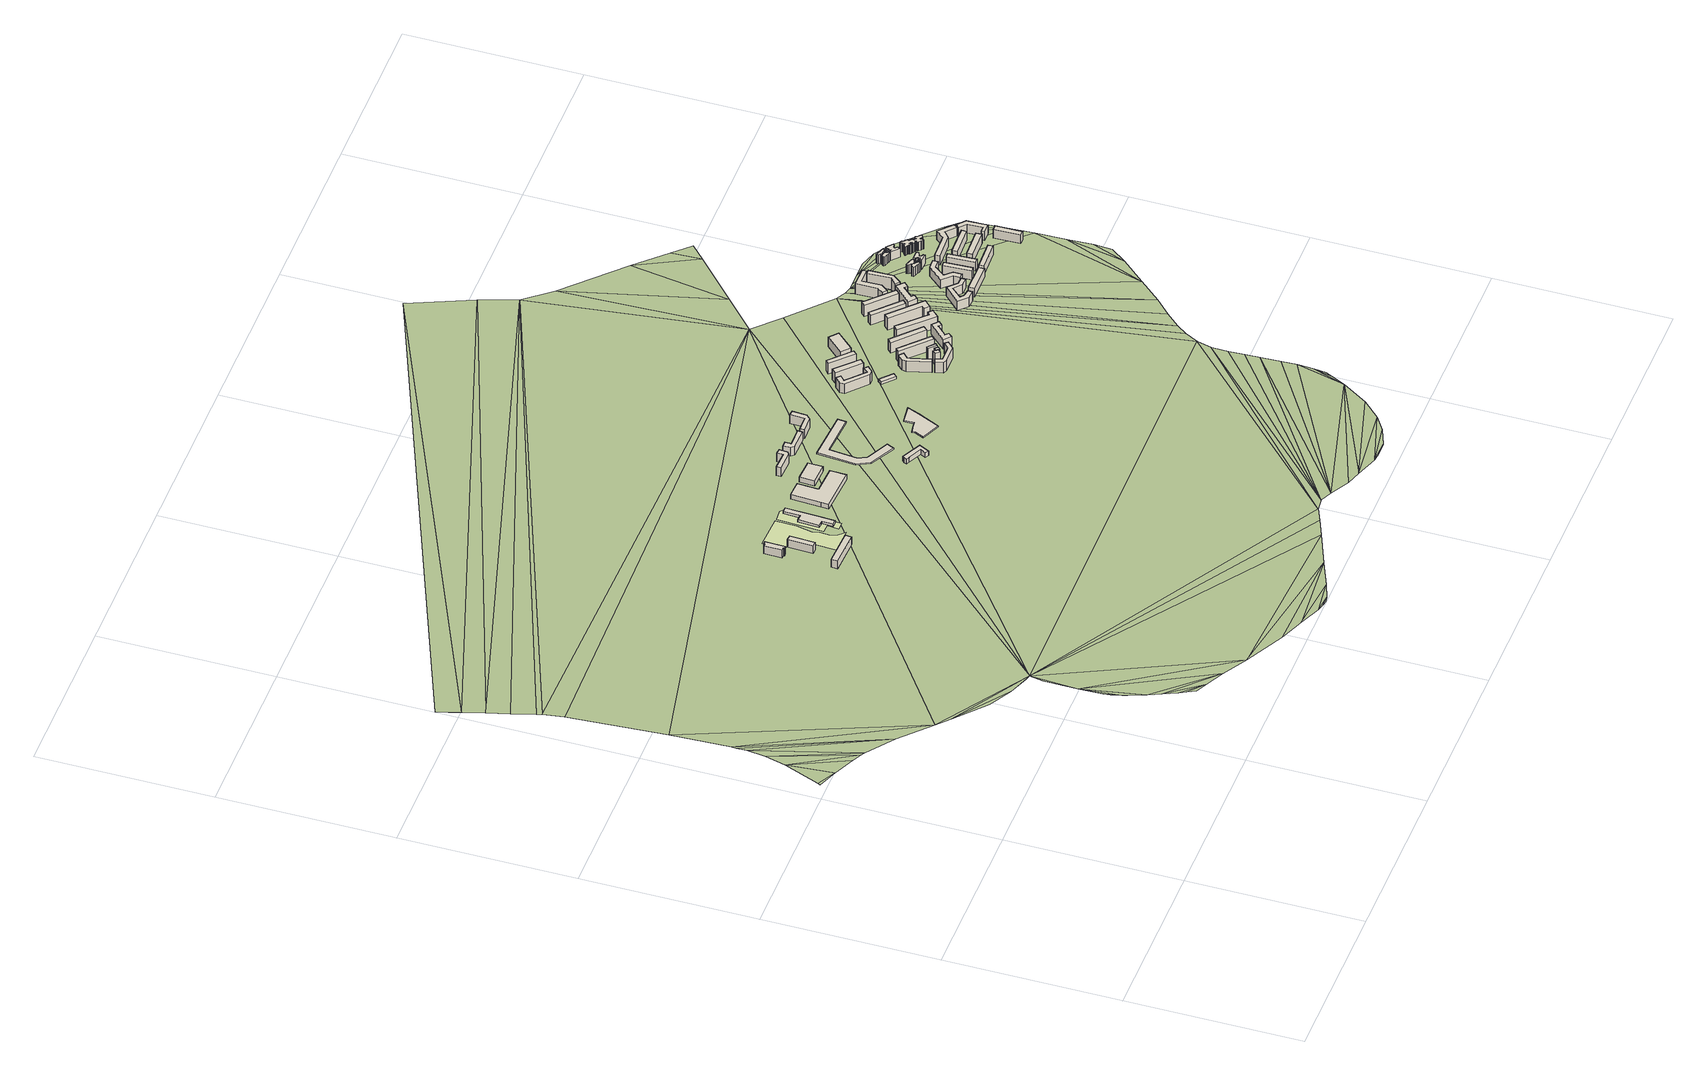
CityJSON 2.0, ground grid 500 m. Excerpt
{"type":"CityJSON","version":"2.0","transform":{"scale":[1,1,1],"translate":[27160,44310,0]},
"CityObjects":{
"building1":{"type":"Building","attributes":{"class":"1000","function":"1000","usage":"1000","roofType":"1000","measuredHeight":27,"storeysAboveGround":9,"storeysBelowGround":0,"landuse":"residential"},"geometry":[{"type":"Solid","lod":"1","boundaries":[[[[0,1,2,3]],[[3,2,4,5]],[[5,4,6,7]],[[7,6,1,0]],[[3,5,7,0]],[[1,6,4,2]]]]}]},
"building2":{"type":"Building","attributes":{"class":"1000","function":"1000","usage":"1000","roofType":"1000","measuredHeight":27,"storeysAboveGround":9,"storeysBelowGround":0,"landuse":"residential"},"geometry":[{"type":"Solid","lod":"1","boundaries":[[[[8,9,10,11]],[[11,10,12,13]],[[13,12,14,15]],[[15,14,16,17]],[[17,16,18,19]],[[19,18,20,21]],[[21,20,22,23]],[[23,22,9,8]],[[11,13,15,17,19,21,23,8]],[[9,22,20,18,16,14,12,10]]]]}]},
"building3":{"type":"Building","attributes":{"class":"1000","function":"1000","usage":"1000","roofType":"1000","measuredHeight":27,"storeysAboveGround":9,"storeysBelowGround":0,"landuse":"residential"},"geometry":[{"type":"Solid","lod":"1","boundaries":[[[[24,25,26,27]],[[27,26,28,29]],[[29,28,30,31]],[[31,30,25,24]],[[27,29,31,24]],[[25,30,28,26]]]]}]},
"building4":{"type":"Building","attributes":{"class":"1170","function":"2700","usage":"2700","roofType":"1000","measuredHeight":8,"storeysAboveGround":2,"storeysBelowGround":0,"landuse":"transport"},"geometry":[{"type":"Solid","lod":"1","boundaries":[[[[32,33,34,35]],[[35,34,36,37]],[[37,36,38,39]],[[39,38,40,41]],[[41,40,42,43]],[[43,42,44,45]],[[45,44,46,47]],[[47,46,48,49]],[[49,48,50,51]],[[51,50,52,53]],[[53,52,33,32]],[[35,37,39,41,43,45,47,49,51,53,32]],[[33,52,50,48,46,44,42,40,38,36,34]]]]}]},
"building5":{"type":"Building","attributes":{"class":"1030","function":"1150","usage":"1150","roofType":"1000","measuredHeight":16,"storeysAboveGround":4,"storeysBelowGround":0,"landuse":"commercial"},"geometry":[{"type":"Solid","lod":"1","boundaries":[[[[54,55,56,57]],[[57,56,58,59]],[[59,58,60,61]],[[61,60,62,63]],[[63,62,64,65]],[[65,64,66,67]],[[67,66,55,54]],[[57,59,61,63,65,67,54]],[[55,66,64,62,60,58,56]]]]}]},
"building6":{"type":"Building","attributes":{"class":"1030","function":"2700","usage":"2700","roofType":"1000","measuredHeight":16,"storeysAboveGround":4,"storeysBelowGround":0,"amenity":"cinema","landuse":"commercial"},"geometry":[{"type":"Solid","lod":"1","boundaries":[[[[68,69,70,71]],[[71,70,72,73]],[[73,72,74,75]],[[75,74,69,68]],[[71,73,75,68]],[[69,74,72,70]]]]}]},
"building7":{"type":"Building","attributes":{"class":"1000","function":"1000","usage":"1000","roofType":"1000","measuredHeight":30,"storeysAboveGround":10,"storeysBelowGround":0,"landuse":"residential"},"geometry":[{"type":"Solid","lod":"1","boundaries":[[[[76,77,78,79]],[[79,78,80,81]],[[81,80,82,83]],[[83,82,84,85]],[[85,84,86,87]],[[87,86,88,89]],[[89,88,77,76]],[[79,81,83,85,87,89,76]],[[77,88,86,84,82,80,78]]]]}]},
"building8":{"type":"Building","attributes":{"class":"1030","function":"1150","usage":"1150","roofType":"1000","measuredHeight":16,"storeysAboveGround":4,"storeysBelowGround":0,"landuse":"commercial"},"geometry":[{"type":"Solid","lod":"1","boundaries":[[[[90,91,92,93]],[[93,92,94,95]],[[95,94,96,97]],[[97,96,98,99]],[[99,98,100,101]],[[101,100,102,103]],[[103,102,104,105]],[[105,104,106,107]],[[107,106,91,90]],[[93,95,97,99,101,103,105,107,90]],[[91,106,104,102,100,98,96,94,92]]]]}]},
"building9":{"type":"Building","attributes":{"class":"1000","function":"1000","usage":"1000","roofType":"1000","measuredHeight":30,"storeysAboveGround":10,"storeysBelowGround":0,"landuse":"residential"},"geometry":[{"type":"Solid","lod":"1","boundaries":[[[[108,109,110,111]],[[111,110,112,113]],[[113,112,114,115]],[[115,114,116,117]],[[117,116,118,119]],[[119,118,120,121]],[[121,120,109,108]],[[111,113,115,117,119,121,108]],[[109,120,118,116,114,112,110]]]]}]},
"building10":{"type":"Building","attributes":{"class":"1180","function":"2700","usage":"2700","roofType":"1000","measuredHeight":4,"storeysAboveGround":1,"storeysBelowGround":0,"amenity":"bus_station","landuse":"reserve"},"geometry":[{"type":"Solid","lod":"1","boundaries":[[[[122,123,124,125]],[[125,124,126,127]],[[127,126,128,129]],[[129,128,130,131]],[[131,130,132,133]],[[133,132,134,135]],[[135,134,136,137]],[[137,136,138,139]],[[139,138,140,141]],[[141,140,123,122]],[[125,127,129,131,133,135,137,139,141,122]],[[123,140,138,136,134,132,130,128,126,124]]]]}]},
"building11":{"type":"Building","attributes":{"class":"1000","function":"1000","usage":"1000","roofType":"1000","measuredHeight":30,"storeysAboveGround":10,"storeysBelowGround":0,"landuse":"residential"},"geometry":[{"type":"Solid","lod":"1","boundaries":[[[[142,143,144,145]],[[145,144,146,147]],[[147,146,148,149]],[[149,148,150,151]],[[151,150,152,153]],[[153,152,154,155]],[[155,154,143,142]],[[145,147,149,151,153,155,142]],[[143,154,152,150,148,146,144]]]]}]},
"building12":{"type":"Building","attributes":{"class":"1180","function":"2700","usage":"2700","roofType":"1000","measuredHeight":4,"storeysAboveGround":1,"storeysBelowGround":0,"landuse":"reserve"},"geometry":[{"type":"Solid","lod":"1","boundaries":[[[[156,157,158,159]],[[159,158,160,161]],[[161,160,162,163]],[[163,162,164,165]],[[165,164,166,167]],[[167,166,168,169]],[[169,168,170,171]],[[171,170,172,173]],[[173,172,157,156]],[[159,161,163,165,167,169,171,173,156]],[[157,172,170,168,166,164,162,160,158]]]]}]},
"building13":{"type":"Building","attributes":{"class":"1000","function":"1000","usage":"1000","roofType":"1000","measuredHeight":33,"storeysAboveGround":11,"storeysBelowGround":0,"landuse":"residential"},"geometry":[{"type":"Solid","lod":"1","boundaries":[[[[174,175,176,177]],[[177,176,178,179]],[[179,178,180,181]],[[181,180,182,183]],[[183,182,184,185]],[[185,184,186,187]],[[187,186,188,189]],[[189,188,190,191]],[[191,190,192,193]],[[193,192,175,174]],[[177,179,181,183,185,187,189,191,193,174]],[[175,192,190,188,186,184,182,180,178,176]]]]}]},
"building14":{"type":"Building","attributes":{"class":"1020","function":"1960","usage":"1960","roofType":"1000","measuredHeight":8,"storeysAboveGround":2,"storeysBelowGround":0,"landuse":"civic"},"geometry":[{"type":"Solid","lod":"1","boundaries":[[[[194,195,196,197]],[[197,196,198,199]],[[199,198,200,201]],[[201,200,195,194]],[[197,199,201,194]],[[195,200,198,196]]]]}]},
"building15":{"type":"Building","attributes":{"class":"1000","function":"1000","usage":"1000","roofType":"1000","measuredHeight":36,"storeysAboveGround":12,"storeysBelowGround":0,"landuse":"residential"},"geometry":[{"type":"Solid","lod":"1","boundaries":[[[[202,203,204,205]],[[205,204,206,207]],[[207,206,208,209]],[[209,208,203,202]],[[205,207,209,202]],[[203,208,206,204]]]]}]},
"building16":{"type":"Building","attributes":{"class":"1000","function":"1000","usage":"1000","roofType":"1000","measuredHeight":36,"storeysAboveGround":12,"storeysBelowGround":0,"landuse":"residential"},"geometry":[{"type":"Solid","lod":"1","boundaries":[[[[210,211,212,213]],[[213,212,214,215]],[[215,214,216,217]],[[217,216,218,219]],[[219,218,220,221]],[[221,220,222,223]],[[223,222,211,210]],[[213,215,217,219,221,223,210]],[[211,222,220,218,216,214,212]]]]}]},
"building17":{"type":"Building","attributes":{"class":"1000","function":"1000","usage":"1000","roofType":"1000","measuredHeight":36,"storeysAboveGround":12,"storeysBelowGround":0,"landuse":"residential"},"geometry":[{"type":"Solid","lod":"1","boundaries":[[[[224,225,226,227]],[[227,226,228,229]],[[229,228,230,231]],[[231,230,225,224]],[[227,229,231,224]],[[225,230,228,226]]]]}]},
"building18":{"type":"Building","attributes":{"class":"1000","function":"1000","usage":"1000","roofType":"1000","measuredHeight":36,"storeysAboveGround":12,"storeysBelowGround":0,"landuse":"residential"},"geometry":[{"type":"Solid","lod":"1","boundaries":[[[[232,233,234,235]],[[235,234,236,237]],[[237,236,238,239]],[[239,238,240,241]],[[241,240,242,243]],[[243,242,244,245]],[[245,244,246,247]],[[247,246,248,249]],[[249,248,233,232]],[[235,237,239,241,243,245,247,249,232]],[[233,248,246,244,242,240,238,236,234]]]]}]},
"building19":{"type":"Building","attributes":{"class":"1000","function":"1000","usage":"1000","roofType":"1000","measuredHeight":39,"storeysAboveGround":13,"storeysBelowGround":0,"landuse":"residential"},"geometry":[{"type":"Solid","lod":"1","boundaries":[[[[250,251,252,253]],[[253,252,254,255]],[[255,254,256,257]],[[257,256,258,259]],[[259,258,260,261]],[[261,260,251,250]],[[253,255,257,259,261,250]],[[251,260,258,256,254,252]]]]}]},
"building20":{"type":"Building","attributes":{"class":"1000","function":"1000","usage":"1000","roofType":"1000","measuredHeight":39,"storeysAboveGround":13,"storeysBelowGround":0,"landuse":"residential"},"geometry":[{"type":"Solid","lod":"1","boundaries":[[[[262,263,264,265]],[[265,264,266,267]],[[267,266,268,269]],[[269,268,263,262]],[[265,267,269,262]],[[263,268,266,264]]]]}]},
"building21":{"type":"Building","attributes":{"class":"1000","function":"1000","usage":"1000","roofType":"1000","measuredHeight":39,"storeysAboveGround":13,"storeysBelowGround":0,"landuse":"residential"},"geometry":[{"type":"Solid","lod":"1","boundaries":[[[[270,271,272,273]],[[273,272,274,275]],[[275,274,276,277]],[[277,276,271,270]],[[273,275,277,270]],[[271,276,274,272]]]]}]},
"building22":{"type":"Building","attributes":{"class":"1000","function":"1000","usage":"1000","roofType":"1000","measuredHeight":36,"storeysAboveGround":12,"storeysBelowGround":0,"landuse":"residential"},"geometry":[{"type":"Solid","lod":"1","boundaries":[[[[278,279,280,281]],[[281,280,282,283]],[[283,282,284,285]],[[285,284,279,278]],[[281,283,285,278]],[[279,284,282,280]]]]}]},
"building23":{"type":"Building","attributes":{"class":"1000","function":"1000","usage":"1000","roofType":"1000","measuredHeight":33,"storeysAboveGround":11,"storeysBelowGround":0,"landuse":"residential"},"geometry":[{"type":"Solid","lod":"1","boundaries":[[[[286,287,288,289]],[[289,288,290,291]],[[291,290,292,293]],[[293,292,287,286]],[[289,291,293,286]],[[287,292,290,288]]]]}]},
"building24":{"type":"Building","attributes":{"class":"1000","function":"1000","usage":"1000","roofType":"1000","measuredHeight":36,"storeysAboveGround":12,"storeysBelowGround":0,"landuse":"residential"},"geometry":[{"type":"Solid","lod":"1","boundaries":[[[[294,295,296,297]],[[297,296,298,299]],[[299,298,300,301]],[[301,300,295,294]],[[297,299,301,294]],[[295,300,298,296]]]]}]},
"building25":{"type":"Building","attributes":{"class":"1000","function":"1000","usage":"1000","roofType":"1000","measuredHeight":33,"storeysAboveGround":11,"storeysBelowGround":0,"landuse":"residential"},"geometry":[{"type":"Solid","lod":"1","boundaries":[[[[302,303,304,305]],[[305,304,306,307]],[[307,306,308,309]],[[309,308,310,311]],[[311,310,312,313]],[[313,312,314,315]],[[315,314,316,317]],[[317,316,303,302]],[[305,307,309,311,313,315,317,302]],[[303,316,314,312,310,308,306,304]]]]}]},
"building26":{"type":"Building","attributes":{"class":"1000","function":"1000","usage":"1000","roofType":"1000","measuredHeight":39,"storeysAboveGround":13,"storeysBelowGround":0,"landuse":"residential"},"geometry":[{"type":"Solid","lod":"1","boundaries":[[[[318,319,320,321]],[[321,320,322,323]],[[323,322,324,325]],[[325,324,326,327]],[[327,326,328,329]],[[329,328,319,318]],[[321,323,325,327,329,318]],[[319,328,326,324,322,320]]]]}]},
"building27":{"type":"Building","attributes":{"class":"1000","function":"1000","usage":"1000","roofType":"1000","measuredHeight":39,"storeysAboveGround":13,"storeysBelowGround":0,"landuse":"residential"},"geometry":[{"type":"Solid","lod":"1","boundaries":[[[[330,331,332,333]],[[333,332,334,335]],[[335,334,336,337]],[[337,336,338,339]],[[339,338,340,341]],[[341,340,331,330]],[[333,335,337,339,341,330]],[[331,340,338,336,334,332]]]]}]},
"building28":{"type":"Building","attributes":{"class":"1000","function":"1000","usage":"1000","roofType":"1000","measuredHeight":33,"storeysAboveGround":11,"storeysBelowGround":0,"landuse":"residential"},"geometry":[{"type":"Solid","lod":"1","boundaries":[[[[342,343,344,345]],[[345,344,346,347]],[[347,346,348,349]],[[349,348,343,342]],[[345,347,349,342]],[[343,348,346,344]]]]}]},
"building29":{"type":"Building","attributes":{"class":"1000","function":"1000","usage":"1000","roofType":"1000","measuredHeight":39,"storeysAboveGround":13,"storeysBelowGround":0,"landuse":"residential"},"geometry":[{"type":"Solid","lod":"1","boundaries":[[[[350,351,352,353]],[[353,352,354,355]],[[355,354,356,357]],[[357,356,351,350]],[[353,355,357,350]],[[351,356,354,352]]]]}]},
"building30":{"type":"Building","attributes":{"class":"1000","function":"1000","usage":"1000","roofType":"1000","measuredHeight":39,"storeysAboveGround":13,"storeysBelowGround":0,"landuse":"residential"},"geometry":[{"type":"Solid","lod":"1","boundaries":[[[[358,359,360,361]],[[361,360,362,363]],[[363,362,364,365]],[[365,364,366,367]],[[367,366,368,369]],[[369,368,370,371]],[[371,370,372,373]],[[373,372,359,358]],[[361,363,365,367,369,371,373,358]],[[359,372,370,368,366,364,362,360]]]]}]},
"building31":{"type":"Building","attributes":{"class":"1000","function":"1000","usage":"1000","roofType":"1000","measuredHeight":30,"storeysAboveGround":10,"storeysBelowGround":0,"landuse":"residential"},"geometry":[{"type":"Solid","lod":"1","boundaries":[[[[374,375,376,377]],[[377,376,378,379]],[[379,378,380,381]],[[381,380,382,383]],[[383,382,384,385]],[[385,384,386,387]],[[387,386,388,389]],[[389,388,390,391]],[[391,390,392,393]],[[393,392,394,395]],[[395,394,396,397]],[[397,396,375,374]],[[377,379,381,383,385,387,389,391,393,395,397,374]],[[375,396,394,392,390,388,386,384,382,380,378,376]]]]}]},
"building32":{"type":"Building","attributes":{"class":"1000","function":"1000","usage":"1000","roofType":"1000","measuredHeight":36,"storeysAboveGround":12,"storeysBelowGround":0,"landuse":"residential"},"geometry":[{"type":"Solid","lod":"1","boundaries":[[[[398,399,400,401]],[[401,400,402,403]],[[403,402,404,405]],[[405,404,406,407]],[[407,406,408,409]],[[409,408,410,411]],[[411,410,412,413]],[[413,412,399,398]],[[401,403,405,407,409,411,413,398]],[[399,412,410,408,406,404,402,400]]]]}]},
"building33":{"type":"Building","attributes":{"class":"1000","function":"1000","usage":"1000","roofType":"1000","measuredHeight":39,"storeysAboveGround":13,"storeysBelowGround":0,"landuse":"residential"},"geometry":[{"type":"Solid","lod":"1","boundaries":[[[[414,415,416,417]],[[417,416,418,419]],[[419,418,420,421]],[[421,420,422,423]],[[423,422,424,425]],[[425,424,415,414]],[[417,419,421,423,425,414]],[[415,424,422,420,418,416]]]]}]},
"building34":{"type":"Building","attributes":{"class":"1000","function":"1000","usage":"1000","roofType":"1000","measuredHeight":30,"storeysAboveGround":10,"storeysBelowGround":0,"landuse":"residential"},"geometry":[{"type":"Solid","lod":"1","boundaries":[[[[426,427,428,429]],[[429,428,430,431]],[[431,430,432,433]],[[433,432,427,426]],[[429,431,433,426]],[[427,432,430,428]]]]}]},
"building35":{"type":"Building","attributes":{"class":"1000","function":"1000","usage":"1000","roofType":"1000","measuredHeight":30,"storeysAboveGround":10,"storeysBelowGround":0,"landuse":"residential"},"geometry":[{"type":"Solid","lod":"1","boundaries":[[[[434,435,436,437]],[[437,436,438,439]],[[439,438,440,441]],[[441,440,442,443]],[[443,442,444,445]],[[445,444,446,447]],[[447,446,448,449]],[[449,448,450,451]],[[451,450,452,453]],[[453,452,435,434]],[[437,439,441,443,445,447,449,451,453,434]],[[435,452,450,448,446,444,442,440,438,436]]]]}]},
"building36":{"type":"Building","attributes":{"class":"1000","function":"1000","usage":"1000","roofType":"1000","measuredHeight":30,"storeysAboveGround":10,"storeysBelowGround":0,"landuse":"residential"},"geometry":[{"type":"Solid","lod":"1","boundaries":[[[[454,455,456,457]],[[457,456,458,459]],[[459,458,460,461]],[[461,460,455,454]],[[457,459,461,454]],[[455,460,458,456]]]]}]},
"building37":{"type":"Building","attributes":{"class":"1000","function":"1000","usage":"1000","roofType":"1000","measuredHeight":30,"storeysAboveGround":10,"storeysBelowGround":0,"landuse":"residential"},"geometry":[{"type":"Solid","lod":"1","boundaries":[[[[462,463,464,465]],[[465,464,466,467]],[[467,466,468,469]],[[469,468,470,471]],[[471,470,472,473]],[[473,472,474,475]],[[475,474,476,477]],[[477,476,478,479]],[[479,478,480,481]],[[481,480,482,483]],[[483,482,484,485]],[[485,484,486,487]],[[487,486,488,489]],[[489,488,490,491]],[[491,490,492,493]],[[493,492,494,495]],[[495,494,496,497]],[[497,496,498,499]],[[499,498,500,501]],[[501,500,502,503]],[[503,502,504,505]],[[505,504,506,507]],[[507,506,508,509]],[[509,508,510,511]],[[511,510,512,513]],[[513,512,514,515]],[[515,514,516,517]],[[517,516,518,519]],[[519,518,520,521]],[[521,520,522,523]],[[523,522,524,525]],[[525,524,526,527]],[[527,526,528,529]],[[529,528,530,531]],[[531,530,532,533]],[[533,532,534,535]],[[535,534,536,537]],[[537,536,538,539]],[[539,538,540,541]],[[541,540,542,543]],[[543,542,544,545]],[[545,544,546,547]],[[547,546,548,549]],[[549,548,550,551]],[[551,550,552,553]],[[553,552,554,555]],[[555,554,556,557]],[[557,556,558,559]],[[559,558,560,561]],[[561,560,562,563]],[[563,562,564,565]],[[565,564,566,567]],[[567,566,463,462]],[[465,467,469,471,473,475,477,479,481,483,485,487,489,491,493,495,497,499,501,503,505,507,509,511,513,515,517,519,521,523,525,527,529,531,533,535,537,539,541,543,545,547,549,551,553,555,557,559,561,563,565,567,462]],[[463,566,564,562,560,558,556,554,552,550,548,546,544,542,540,538,536,534,532,530,528,526,524,522,520,518,516,514,512,510,508,506,504,502,500,498,496,494,492,490,488,486,484,482,480,478,476,474,472,470,468,466,464]]]]}]},
"building38":{"type":"Building","attributes":{"class":"1000","function":"1000","usage":"1000","roofType":"1000","measuredHeight":30,"storeysAboveGround":10,"storeysBelowGround":0,"landuse":"residential"},"geometry":[{"type":"Solid","lod":"1","boundaries":[[[[568,569,570,571]],[[571,570,572,573]],[[573,572,574,575]],[[575,574,569,568]],[[571,573,575,568]],[[569,574,572,570]]]]}]},
"building39":{"type":"Building","attributes":{"class":"1000","function":"1000","usage":"1000","roofType":"1000","measuredHeight":30,"storeysAboveGround":10,"storeysBelowGround":0,"landuse":"residential"},"geometry":[{"type":"Solid","lod":"1","boundaries":[[[[576,577,578,579]],[[579,578,580,581]],[[581,580,582,583]],[[583,582,577,576]],[[579,581,583,576]],[[577,582,580,578]]]]}]},
"building40":{"type":"Building","attributes":{"class":"1000","function":"1000","usage":"1000","roofType":"1000","measuredHeight":30,"storeysAboveGround":10,"storeysBelowGround":0,"landuse":"residential"},"geometry":[{"type":"Solid","lod":"1","boundaries":[[[[584,585,586,587]],[[587,586,588,589]],[[589,588,590,591]],[[591,590,592,593]],[[593,592,594,595]],[[595,594,596,597]],[[597,596,598,599]],[[599,598,600,601]],[[601,600,602,603]],[[603,602,604,605]],[[605,604,606,607]],[[607,606,608,609]],[[609,608,610,611]],[[611,610,612,613]],[[613,612,614,615]],[[615,614,616,617]],[[617,616,618,619]],[[619,618,620,621]],[[621,620,622,623]],[[623,622,624,625]],[[625,624,626,627]],[[627,626,628,629]],[[629,628,630,631]],[[631,630,632,633]],[[633,632,634,635]],[[635,634,636,637]],[[637,636,638,639]],[[639,638,640,641]],[[641,640,642,643]],[[643,642,644,645]],[[645,644,646,647]],[[647,646,648,649]],[[649,648,650,651]],[[651,650,652,653]],[[653,652,654,655]],[[655,654,656,657]],[[657,656,658,659]],[[659,658,660,661]],[[661,660,662,663]],[[663,662,664,665]],[[665,664,666,667]],[[667,666,668,669]],[[669,668,670,671]],[[671,670,672,673]],[[673,672,585,584]],[[587,589,591,593,595,597,599,601,603,605,607,609,611,613,615,617,619,621,623,625,627,629,631,633,635,637,639,641,643,645,647,649,651,653,655,657,659,661,663,665,667,669,671,673,584]],[[585,672,670,668,666,664,662,660,658,656,654,652,650,648,646,644,642,640,638,636,634,632,630,628,626,624,622,620,618,616,614,612,610,608,606,604,602,600,598,596,594,592,590,588,586]]]]}]},
"building41":{"type":"Building","attributes":{"class":"1000","function":"1000","usage":"1000","roofType":"1000","measuredHeight":30,"storeysAboveGround":10,"storeysBelowGround":0,"landuse":"residential"},"geometry":[{"type":"Solid","lod":"1","boundaries":[[[[674,675,676,677]],[[677,676,678,679]],[[679,678,680,681]],[[681,680,675,674]],[[677,679,681,674]],[[675,680,678,676]]]]}]},
"building42":{"type":"Building","attributes":{"class":"1000","function":"1000","usage":"1000","roofType":"1000","measuredHeight":30,"storeysAboveGround":10,"storeysBelowGround":0,"landuse":"residential"},"geometry":[{"type":"Solid","lod":"1","boundaries":[[[[682,683,684,685]],[[685,684,686,687]],[[687,686,688,689]],[[689,688,690,691]],[[691,690,692,693]],[[693,692,694,695]],[[695,694,696,697]],[[697,696,698,699]],[[699,698,700,701]],[[701,700,702,703]],[[703,702,704,705]],[[705,704,706,707]],[[707,706,708,709]],[[709,708,710,711]],[[711,710,712,713]],[[713,712,714,715]],[[715,714,716,717]],[[717,716,718,719]],[[719,718,720,721]],[[721,720,722,723]],[[723,722,724,725]],[[725,724,726,727]],[[727,726,728,729]],[[729,728,730,731]],[[731,730,732,733]],[[733,732,734,735]],[[735,734,736,737]],[[737,736,738,739]],[[739,738,740,741]],[[741,740,742,743]],[[743,742,744,745]],[[745,744,746,747]],[[747,746,748,749]],[[749,748,750,751]],[[751,750,752,753]],[[753,752,754,755]],[[755,754,756,757]],[[757,756,758,759]],[[759,758,760,761]],[[761,760,762,763]],[[763,762,764,765]],[[765,764,766,767]],[[767,766,768,769]],[[769,768,770,771]],[[771,770,772,773]],[[773,772,774,775]],[[775,774,776,777]],[[777,776,778,779]],[[779,778,780,781]],[[781,780,782,783]],[[783,782,784,785]],[[785,784,786,787]],[[787,786,788,789]],[[789,788,790,791]],[[791,790,792,793]],[[793,792,794,795]],[[795,794,796,797]],[[797,796,798,799]],[[799,798,800,801]],[[801,800,802,803]],[[803,802,804,805]],[[805,804,806,807]],[[807,806,808,809]],[[809,808,810,811]],[[811,810,812,813]],[[813,812,814,815]],[[815,814,816,817]],[[817,816,818,819]],[[819,818,820,821]],[[821,820,822,823]],[[823,822,683,682]],[[685,687,689,691,693,695,697,699,701,703,705,707,709,711,713,715,717,719,721,723,725,727,729,731,733,735,737,739,741,743,745,747,749,751,753,755,757,759,761,763,765,767,769,771,773,775,777,779,781,783,785,787,789,791,793,795,797,799,801,803,805,807,809,811,813,815,817,819,821,823,682]],[[683,822,820,818,816,814,812,810,808,806,804,802,800,798,796,794,792,790,788,786,784,782,780,778,776,774,772,770,768,766,764,762,760,758,756,754,752,750,748,746,744,742,740,738,736,734,732,730,728,726,724,722,720,718,716,714,712,710,708,706,704,702,700,698,696,694,692,690,688,686,684]]]]}]},
"building43":{"type":"Building","attributes":{"class":"1000","function":"1000","usage":"1000","roofType":"1000","measuredHeight":30,"storeysAboveGround":10,"storeysBelowGround":0,"landuse":"residential"},"geometry":[{"type":"Solid","lod":"1","boundaries":[[[[824,825,826,827]],[[827,826,828,829]],[[829,828,830,831]],[[831,830,825,824]],[[827,829,831,824]],[[825,830,828,826]]]]}]},
"building44":{"type":"Building","attributes":{"class":"1000","function":"1000","usage":"1000","roofType":"1000","measuredHeight":30,"storeysAboveGround":10,"storeysBelowGround":0,"landuse":"residential"},"geometry":[{"type":"Solid","lod":"1","boundaries":[[[[832,833,834,835]],[[835,834,836,837]],[[837,836,838,839]],[[839,838,840,841]],[[841,840,842,843]],[[843,842,844,845]],[[845,844,846,847]],[[847,846,833,832]],[[835,837,839,841,843,845,847,832]],[[833,846,844,842,840,838,836,834]]]]}]},
"building45":{"type":"Building","attributes":{"class":"1000","function":"1000","usage":"1000","roofType":"1000","measuredHeight":30,"storeysAboveGround":10,"storeysBelowGround":0,"landuse":"residential"},"geometry":[{"type":"Solid","lod":"1","boundaries":[[[[848,849,850,851]],[[851,850,852,853]],[[853,852,854,855]],[[855,854,849,848]],[[851,853,855,848]],[[849,854,852,850]]]]}]},
"building46":{"type":"Building","attributes":{"class":"1000","function":"1000","usage":"1000","roofType":"1000","measuredHeight":30,"storeysAboveGround":10,"storeysBelowGround":0,"landuse":"residential"},"geometry":[{"type":"Solid","lod":"1","boundaries":[[[[856,857,858,859]],[[859,858,860,861]],[[861,860,862,863]],[[863,862,864,865]],[[865,864,866,867]],[[867,866,868,869]],[[869,868,870,871]],[[871,870,857,856]],[[859,861,863,865,867,869,871,856]],[[857,870,868,866,864,862,860,858]]]]}]},
"landuse1":{"type":"LandUse","attributes":{"function":"1040","plot_area":12445.54,"landuse":"residential"},"geometry":[{"type":"MultiSurface","lod":"1","boundaries":[[[872,873,874,875,876,877,878,879,880,881,882]]]}]},
"landuse2":{"type":"LandUse","attributes":{"function":"1040","plot_area":6835.13,"landuse":"transport"},"geometry":[{"type":"MultiSurface","lod":"1","boundaries":[[[883,884,885,886,887,888,889]]]}]},
"terrain1":{"type":"TINRelief","attributes":{"name":"ground","lod":1},"geometry":[{"type":"CompositeSurface","lod":"1","boundaries":[[[890,891,892]],[[891,893,892]],[[891,894,893]],[[891,895,894]],[[895,896,894]],[[896,897,898]],[[897,899,900]],[[901,902,903]],[[895,904,896]],[[896,904,897]],[[897,904,899]],[[905,904,895]],[[906,907,908]],[[908,907,909]],[[910,911,912]],[[902,913,903]],[[914,913,915]],[[915,913,902]],[[907,916,909]],[[909,916,917]],[[905,918,904]],[[911,918,912]],[[904,918,919]],[[920,918,911]],[[912,918,921]],[[914,922,913]],[[923,922,914]],[[917,924,925]],[[925,924,905]],[[916,924,917]],[[923,926,922]],[[927,926,923]],[[927,928,926]],[[921,929,927]],[[927,929,928]],[[905,930,918]],[[924,930,905]],[[921,931,929]],[[930,932,918]],[[932,933,918]],[[934,935,936]],[[935,937,936]],[[937,938,936]],[[936,938,939]],[[940,941,942]],[[938,943,939]],[[939,944,945]],[[945,944,946]],[[943,944,939]],[[947,948,949]],[[949,948,944]],[[944,950,946]],[[948,950,944]],[[950,951,946]],[[951,952,946]],[[946,952,953]],[[952,954,953]],[[954,955,953]],[[955,956,953]],[[953,956,933]],[[956,957,933]],[[933,957,918]],[[958,959,960]],[[960,961,962]],[[959,961,960]],[[963,964,965]],[[918,964,921]],[[921,964,931]],[[931,964,963]],[[918,966,964]],[[967,968,969]],[[969,968,957]],[[957,968,918]],[[918,968,966]],[[961,970,962]],[[971,972,973]],[[973,972,967]],[[967,972,968]],[[962,974,971]],[[971,974,972]],[[970,974,962]],[[970,975,974]],[[976,977,978]],[[976,979,977]],[[974,980,981]],[[981,980,976]],[[975,980,974]],[[976,980,979]],[[975,982,980]],[[983,982,984]],[[984,982,975]],[[985,986,964]],[[987,988,989]],[[989,990,985]],[[985,990,986]],[[988,990,989]],[[965,991,992]],[[992,991,993]],[[993,991,994]],[[986,991,964]],[[964,991,965]],[[994,995,940]],[[991,995,994]],[[995,996,940]],[[940,996,941]]]}]},
"landuse3":{"type":"LandUse","attributes":{"function":"1040","plot_area":11254.26,"landuse":"commercial"},"geometry":[{"type":"MultiSurface","lod":"1","boundaries":[[[997,998,999,1000,1001,1002,1003,1004,1005,1006,1007]]]}]},
"landuse4":{"type":"LandUse","attributes":{"function":"1040","plot_area":4175.42,"landuse":"commercial"},"geometry":[{"type":"MultiSurface","lod":"1","boundaries":[[[1008,1009,1010,1011,1012,1013,1014,1015]]]}]},
"landuse5":{"type":"LandUse","attributes":{"function":"1040","plot_area":4110.89,"landuse":"civic"},"geometry":[{"type":"MultiSurface","lod":"1","boundaries":[[[1016,1017,1018,1019,1020,1021,1022]]]}]},
"landuse6":{"type":"LandUse","attributes":{"function":"1040","plot_area":3514.54,"landuse":"health"},"geometry":[{"type":"MultiSurface","lod":"1","boundaries":[[[1023,1024,1025,1026,1027]]]}]},
"landuse7":{"type":"LandUse","attributes":{"function":"1040","plot_area":1672.33,"landuse":"civic"},"geometry":[{"type":"MultiSurface","lod":"1","boundaries":[[[1028,1029,1030,1031]]]}]},
"landuse8":{"type":"LandUse","attributes":{"function":"1040","plot_ratio":2.8,"plot_area":153688.71,"landuse":"residential"},"geometry":[{"type":"MultiSurface","lod":"1","boundaries":[[[1032,1033,1029,1030,1031,1028,1034,1035,1026,1027,1023,1036,1037,1038,1039,1040,1041,1042,1043,1044,1045,1046,1047,1048,1049,1050,1051,1052,1053,1054,1055,1056,1057,1058,1059,1060,1061,1062,1063,1064,1065]]]}]},
"landuse9":{"type":"LandUse","attributes":{"function":"1040","plot_ratio":2.8,"plot_area":205971.91,"landuse":"residential"},"geometry":[{"type":"MultiSurface","lod":"1","boundaries":[[[1066,1067,1068,1069,1070,1071,1072,1073,1074,1075,1076,1077,1078,1079,1080,1081,1082,1083,1084,1085,1086,1087,1088,1089,1090,1091,1092,1093,1094,1095,1096,1097,1098,1099,1100,1101,1102,1103]]]}]}
},
"vertices":[
[874,1269,0],[874,1269,27],[976,1265,27],[976,1265,0],[975,1247,27],[975,1247,0],[873,1251,27],[873,1251,0],
[868,1452,0],[868,1452,27],[876,1452,27],[876,1452,0],[876,1455,27],[876,1455,0],[885,1455,27],[885,1455,0],[884,1398,27],[884,1398,0],[876,1398,27],[876,1398,0],[876,1401,27],[876,1401,0],[867,1401,27],[867,1401,0],
[912,1402,0],[912,1402,27],[927,1401,27],[927,1401,0],[924,1330,27],[924,1330,0],[909,1330,27],[909,1330,0],
[1033,1455,0],[1033,1455,8],[1048,1454,8],[1048,1454,0],[1045,1380,8],[1045,1380,0],[1045,1375,8],[1045,1375,0],[1042,1314,8],[1042,1314,0],[1027,1315,8],[1027,1315,0],[1028,1347,8],[1028,1347,0],[1024,1347,8],[1024,1347,0],[1011,1348,8],[1011,1348,0],[1014,1408,8],[1014,1408,0],[1031,1407,8],[1031,1407,0],
[1094,1455,0],[1094,1455,16],[1140,1453,16],[1140,1453,0],[1137,1392,16],[1137,1392,0],[1216,1388,16],[1216,1388,0],[1214,1341,16],[1214,1341,0],[1088,1348,16],[1088,1348,0],[1089,1369,16],[1089,1369,0],
[1165,1455,0],[1165,1455,16],[1226,1452,16],[1226,1452,0],[1225,1410,16],[1225,1410,0],[1163,1412,16],[1163,1412,0],
[1170,1520,0],[1170,1520,30],[1221,1518,30],[1221,1518,0],[1222,1536,30],[1222,1536,0],[1236,1535,30],[1236,1535,0],[1235,1511,30],[1235,1511,0],[1225,1504,30],[1225,1504,0],[1169,1506,30],[1169,1506,0],
[1325,1222,0],[1325,1222,16],[1326,1221,16],[1326,1221,0],[1329,1226,16],[1329,1226,0],[1385,1198,16],[1385,1198,0],[1371,1169,16],[1371,1169,0],[1361,1174,16],[1361,1174,0],[1369,1190,16],[1369,1190,0],[1330,1208,16],[1330,1208,0],[1321,1212,16],[1321,1212,0],
[1252,1530,0],[1252,1530,30],[1269,1530,30],[1269,1530,0],[1269,1512,30],[1269,1512,0],[1322,1513,30],[1322,1513,0],[1321,1498,30],[1321,1498,0],[1260,1500,30],[1260,1500,0],[1253,1509,30],[1253,1509,0],
[1284,1447,0],[1284,1447,4],[1426,1438,4],[1426,1438,0],[1424,1413,4],[1424,1413,0],[1306,1421,4],[1306,1421,0],[1298,1340,4],[1298,1340,0],[1310,1316,4],[1310,1316,0],[1375,1284,4],[1375,1284,0],[1365,1263,4],[1365,1263,0],[1293,1301,4],[1293,1301,0],[1275,1337,4],[1275,1337,0],
[1331,1510,0],[1331,1510,30],[1374,1511,30],[1374,1511,0],[1375,1552,30],[1375,1552,0],[1390,1551,30],[1390,1551,0],[1388,1510,30],[1388,1510,0],[1376,1498,30],[1376,1498,0],[1331,1496,30],[1331,1496,0],
[1514,1245,0],[1514,1245,4],[1485,1181,4],[1485,1181,0],[1431,1204,4],[1431,1204,0],[1443,1230,4],[1443,1230,0],[1443,1239,4],[1443,1239,0],[1464,1243,4],[1464,1243,0],[1477,1244,4],[1477,1244,0],[1476,1273,4],[1476,1273,0],[1528,1279,4],[1528,1279,0],
[1548,1485,0],[1548,1485,33],[1559,1474,33],[1559,1474,0],[1545,1461,33],[1545,1461,0],[1595,1414,33],[1595,1414,0],[1607,1428,33],[1607,1428,0],[1616,1418,33],[1616,1418,0],[1602,1403,33],[1602,1403,0],[1588,1403,33],[1588,1403,0],[1532,1454,33],[1532,1454,0],[1532,1468,33],[1532,1468,0],
[1605,1386,0],[1605,1386,8],[1639,1355,8],[1639,1355,0],[1630,1345,8],[1630,1345,0],[1596,1376,8],[1596,1376,0],
[1634,1445,0],[1634,1445,36],[1622,1433,36],[1622,1433,0],[1562,1491,36],[1562,1491,0],[1574,1503,36],[1574,1503,0],
[1682,1357,0],[1682,1357,36],[1693,1346,36],[1693,1346,0],[1678,1332,36],[1678,1332,0],[1695,1268,36],[1695,1268,0],[1683,1265,36],[1683,1265,0],[1665,1330,36],[1665,1330,0],[1667,1341,36],[1667,1341,0],
[1660,1473,0],[1660,1473,36],[1650,1462,36],[1650,1462,0],[1591,1519,36],[1591,1519,0],[1601,1529,36],[1601,1529,0],
[1686,1259,0],[1686,1259,36],[1698,1262,36],[1698,1262,0],[1704,1243,36],[1704,1243,0],[1749,1244,36],[1749,1244,0],[1764,1259,36],[1764,1259,0],[1772,1250,36],[1772,1250,0],[1753,1232,36],[1753,1232,0],[1702,1231,36],[1702,1231,0],[1691,1236,36],[1691,1236,0],
[1725,1256,0],[1725,1256,39],[1714,1267,39],[1714,1267,0],[1722,1276,39],[1722,1276,0],[1728,1271,39],[1728,1271,0],[1727,1270,39],[1727,1270,0],[1732,1264,39],[1732,1264,0],
[1728,1270,0],[1728,1270,39],[1734,1276,39],[1734,1276,0],[1742,1268,39],[1742,1268,0],[1736,1262,39],[1736,1262,0],
[1727,1290,0],[1727,1290,39],[1733,1296,39],[1733,1296,0],[1752,1278,39],[1752,1278,0],[1746,1272,39],[1746,1272,0],
[1704,1371,0],[1704,1371,36],[1780,1298,36],[1780,1298,0],[1771,1289,36],[1771,1289,0],[1695,1362,36],[1695,1362,0],
[1647,1506,0],[1647,1506,33],[1693,1554,33],[1693,1554,0],[1717,1533,33],[1717,1533,0],[1671,1484,33],[1671,1484,0],
[1732,1402,0],[1732,1402,36],[1809,1330,36],[1809,1330,0],[1799,1319,36],[1799,1319,0],[1721,1391,36],[1721,1391,0],
[1798,1250,0],[1798,1250,33],[1779,1267,33],[1779,1267,0],[1826,1316,33],[1826,1316,0],[1844,1300,33],[1844,1300,0],[1833,1289,33],[1833,1289,0],[1826,1296,33],[1826,1296,0],[1800,1269,33],[1800,1269,0],[1808,1261,33],[1808,1261,0],
[1783,1403,0],[1783,1403,39],[1855,1331,39],[1855,1331,0],[1863,1338,39],[1863,1338,0],[1874,1327,39],[1874,1327,0],[1855,1308,39],[1855,1308,0],[1771,1392,39],[1771,1392,0],
[1817,1441,0],[1817,1441,39],[1904,1358,39],[1904,1358,0],[1885,1339,39],[1885,1339,0],[1873,1351,39],[1873,1351,0],[1880,1358,39],[1880,1358,0],[1805,1428,39],[1805,1428,0],
[1818,1487,0],[1818,1487,33],[1893,1415,33],[1893,1415,0],[1882,1405,33],[1882,1405,0],[1808,1476,33],[1808,1476,0],
[1845,1514,0],[1845,1514,39],[1919,1443,39],[1919,1443,0],[1908,1432,39],[1908,1432,0],[1835,1503,39],[1835,1503,0],
[1885,1399,0],[1885,1399,39],[1934,1451,39],[1934,1451,0],[1954,1432,39],[1954,1432,0],[1942,1420,39],[1942,1420,0],[1934,1427,39],[1934,1427,0],[1908,1399,39],[1908,1399,0],[1915,1393,39],[1915,1393,0],[1905,1381,39],[1905,1381,0],
[1986,1269,0],[1986,1269,30],[1986,1256,30],[1986,1256,0],[1961,1256,30],[1961,1256,0],[1936,1281,30],[1936,1281,0],[1981,1327,30],[1981,1327,0],[2006,1302,30],[2006,1302,0],[2027,1301,30],[2027,1301,0],[2026,1288,30],[2026,1288,0],[2004,1289,30],[2004,1289,0],[1982,1309,30],[1982,1309,0],[1956,1281,30],[1956,1281,0],[1966,1272,30],[1966,1272,0],
[1900,1476,0],[1900,1476,36],[1913,1492,36],[1913,1492,0],[1912,1554,36],[1912,1554,0],[1968,1554,36],[1968,1554,0],[1969,1541,36],[1969,1541,0],[1927,1541,36],[1927,1541,0],[1929,1487,36],[1929,1487,0],[1912,1466,36],[1912,1466,0],
[1956,1537,0],[1956,1537,39],[1969,1538,39],[1969,1538,0],[1971,1468,39],[1971,1468,0],[1952,1444,39],[1952,1444,0],[1941,1453,39],[1941,1453,0],[1959,1471,39],[1959,1471,0],
[2082,1272,0],[2082,1272,30],[2082,1255,30],[2082,1255,0],[1999,1255,30],[1999,1255,0],[1999,1272,30],[1999,1272,0],
[2069,1394,0],[2069,1394,30],[2070,1379,30],[2070,1379,0],[2047,1378,30],[2047,1378,0],[2024,1349,30],[2024,1349,0],[2043,1329,30],[2043,1329,0],[2043,1303,30],[2043,1303,0],[2029,1304,30],[2029,1304,0],[2029,1323,30],[2029,1323,0],[2003,1349,30],[2003,1349,0],[2041,1393,30],[2041,1393,0],
[2058,1364,0],[2058,1364,30],[2072,1365,30],[2072,1365,0],[2076,1284,30],[2076,1284,0],[2062,1283,30],[2062,1283,0],
[2038,1439,0],[2038,1439,30],[2038,1442,30],[2038,1442,0],[2033,1446,30],[2033,1446,0],[2031,1449,30],[2031,1449,0],[2031,1454,30],[2031,1454,0],[2034,1454,30],[2034,1454,0],[2044,1451,30],[2044,1451,0],[2055,1447,30],[2055,1447,0],[2058,1443,30],[2058,1443,0],[2053,1439,30],[2053,1439,0],[2051,1439,30],[2051,1439,0],[2051,1436,30],[2051,1436,0],[2055,1436,30],[2055,1436,0],[2061,1438,30],[2061,1438,0],[2066,1436,30],[2066,1436,0],[2064,1440,30],[2064,1440,0],[2062,1445,30],[2062,1445,0],[2087,1445,30],[2087,1445,0],[2087,1438,30],[2087,1438,0],[2076,1433,30],[2076,1433,0],[2076,1428,30],[2076,1428,0],[2083,1424,30],[2083,1424,0],[2083,1419,30],[2083,1419,0],[2059,1420,30],[2059,1420,0],[2058,1424,30],[2058,1424,0],[2060,1424,30],[2060,1424,0],[2061,1425,30],[2061,1425,0],[2063,1426,30],[2063,1426,0],[2063,1428,30],[2063,1428,0],[2068,1428,30],[2068,1428,0],[2068,1433,30],[2068,1433,0],[2067,1433,30],[2067,1433,0],[2062,1431,30],[2062,1431,0],[2058,1431,30],[2058,1431,0],[2058,1427,30],[2058,1427,0],[2056,1428,30],[2056,1428,0],[2056,1431,30],[2056,1431,0],[2054,1432,30],[2054,1432,0],[2047,1436,30],[2047,1436,0],[2043,1437,30],[2043,1437,0],[2043,1436,30],[2043,1436,0],[2047,1433,30],[2047,1433,0],[2050,1430,30],[2050,1430,0],[2052,1426,30],[2052,1426,0],[2050,1422,30],[2050,1422,0],[2045,1423,30],[2045,1423,0],[2040,1426,30],[2040,1426,0],[2032,1428,30],[2032,1428,0],[2026,1432,30],[2026,1432,0],[2025,1436,30],[2025,1436,0],[2030,1437,30],[2030,1437,0],[2031,1439,30],[2031,1439,0],[2034,1441,30],[2034,1441,0],
[2093,1365,0],[2093,1365,30],[2107,1366,30],[2107,1366,0],[2111,1285,30],[2111,1285,0],[2097,1285,30],[2097,1285,0],
[2173,1277,0],[2173,1277,30],[2174,1263,30],[2174,1263,0],[2092,1260,30],[2092,1260,0],[2091,1274,30],[2091,1274,0],
[2045,1541,0],[2045,1541,30],[2072,1531,30],[2072,1531,0],[2070,1527,30],[2070,1527,0],[2064,1525,30],[2064,1525,0],[2056,1527,30],[2056,1527,0],[2055,1524,30],[2055,1524,0],[2063,1521,30],[2063,1521,0],[2068,1519,30],[2068,1519,0],[2070,1523,30],[2070,1523,0],[2072,1523,30],[2072,1523,0],[2074,1520,30],[2074,1520,0],[2073,1517,30],[2073,1517,0],[2075,1517,30],[2075,1517,0],[2076,1520,30],[2076,1520,0],[2077,1524,30],[2077,1524,0],[2080,1527,30],[2080,1527,0],[2098,1511,30],[2098,1511,0],[2094,1508,30],[2094,1508,0],[2087,1507,30],[2087,1507,0],[2085,1505,30],[2085,1505,0],[2084,1503,30],[2084,1503,0],[2090,1498,30],[2090,1498,0],[2088,1492,30],[2088,1492,0],[2087,1489,30],[2087,1489,0],[2066,1508,30],[2066,1508,0],[2069,1511,30],[2069,1511,0],[2074,1510,30],[2074,1510,0],[2073,1513,30],[2073,1513,0],[2069,1517,30],[2069,1517,0],[2061,1519,30],[2061,1519,0],[2062,1516,30],[2062,1516,0],[2064,1515,30],[2064,1515,0],[2063,1510,30],[2063,1510,0],[2056,1511,30],[2056,1511,0],[2052,1513,30],[2052,1513,0],[2042,1516,30],[2042,1516,0],[2040,1519,30],[2040,1519,0],[2040,1522,30],[2040,1522,0],[2046,1525,30],[2046,1525,0],[2046,1526,30],[2046,1526,0],[2051,1525,30],[2051,1525,0],[2053,1528,30],[2053,1528,0],[2049,1530,30],[2049,1530,0],[2044,1534,30],[2044,1534,0],[2044,1538,30],[2044,1538,0],
[2125,1302,0],[2125,1302,30],[2125,1319,30],[2125,1319,0],[2207,1322,30],[2207,1322,0],[2208,1305,30],[2208,1305,0],
[2108,1498,0],[2108,1498,30],[2113,1497,30],[2113,1497,0],[2115,1494,30],[2115,1494,0],[2117,1490,30],[2117,1490,0],[2123,1486,30],[2123,1486,0],[2126,1482,30],[2126,1482,0],[2126,1480,30],[2126,1480,0],[2124,1478,30],[2124,1478,0],[2126,1476,30],[2126,1476,0],[2129,1474,30],[2129,1474,0],[2131,1471,30],[2131,1471,0],[2131,1469,30],[2131,1469,0],[2131,1466,30],[2131,1466,0],[2133,1467,30],[2133,1467,0],[2136,1468,30],[2136,1468,0],[2138,1466,30],[2138,1466,0],[2136,1463,30],[2136,1463,0],[2137,1462,30],[2137,1462,0],[2139,1465,30],[2139,1465,0],[2143,1467,30],[2143,1467,0],[2146,1463,30],[2146,1463,0],[2152,1457,30],[2152,1457,0],[2155,1453,30],[2155,1453,0],[2153,1451,30],[2153,1451,0],[2151,1450,30],[2151,1450,0],[2147,1448,30],[2147,1448,0],[2145,1449,30],[2145,1449,0],[2141,1452,30],[2141,1452,0],[2140,1451,30],[2140,1451,0],[2140,1447,30],[2140,1447,0],[2140,1444,30],[2140,1444,0],[2137,1441,30],[2137,1441,0],[2135,1442,30],[2135,1442,0],[2133,1445,30],[2133,1445,0],[2131,1447,30],[2131,1447,0],[2126,1451,30],[2126,1451,0],[2123,1453,30],[2123,1453,0],[2124,1456,30],[2124,1456,0],[2126,1459,30],[2126,1459,0],[2128,1459,30],[2128,1459,0],[2128,1460,30],[2128,1460,0],[2126,1461,30],[2126,1461,0],[2123,1460,30],[2123,1460,0],[2120,1459,30],[2120,1459,0],[2118,1461,30],[2118,1461,0],[2114,1462,30],[2114,1462,0],[2113,1464,30],[2113,1464,0],[2114,1466,30],[2114,1466,0],[2115,1468,30],[2115,1468,0],[2116,1468,30],[2116,1468,0],[2118,1467,30],[2118,1467,0],[2118,1469,30],[2118,1469,0],[2117,1471,30],[2117,1471,0],[2113,1473,30],[2113,1473,0],[2113,1472,30],[2113,1472,0],[2113,1471,30],[2113,1471,0],[2112,1469,30],[2112,1469,0],[2110,1466,30],[2110,1466,0],[2107,1469,30],[2107,1469,0],[2106,1471,30],[2106,1471,0],[2104,1473,30],[2104,1473,0],[2102,1475,30],[2102,1475,0],[2097,1477,30],[2097,1477,0],[2096,1480,30],[2096,1480,0],[2099,1483,30],[2099,1483,0],[2104,1486,30],[2104,1486,0],[2108,1483,30],[2108,1483,0],[2109,1486,30],[2109,1486,0],[2107,1489,30],[2107,1489,0],[2108,1492,30],[2108,1492,0],[2107,1495,30],[2107,1495,0],
[2123,1359,0],[2123,1359,30],[2206,1361,30],[2206,1361,0],[2206,1346,30],[2206,1346,0],[2124,1343,30],[2124,1343,0],
[2091,1396,0],[2091,1396,30],[2163,1398,30],[2163,1398,0],[2183,1421,30],[2183,1421,0],[2220,1386,30],[2220,1386,0],[2212,1375,30],[2212,1375,0],[2186,1400,30],[2186,1400,0],[2167,1384,30],[2167,1384,0],[2091,1381,30],[2091,1381,0],
[2235,1283,0],[2235,1283,30],[2251,1284,30],[2251,1284,0],[2252,1208,30],[2252,1208,0],[2237,1208,30],[2237,1208,0],
[2223,1381,0],[2223,1381,30],[2245,1361,30],[2245,1361,0],[2248,1302,30],[2248,1302,0],[2220,1301,30],[2220,1301,0],[2219,1311,30],[2219,1311,0],[2234,1311,30],[2234,1311,0],[2232,1354,30],[2232,1354,0],[2214,1371,30],[2214,1371,0],
[905,1469,0],[901,1406,0],[947,1404,0],[941,1278,0],[1015,1275,0],[997,1295,0],[991,1309,0],[993,1341,0],[989,1361,0],[998,1407,0],[999,1465,0],
[1006,1464,0],[1001,1332,0],[1025,1331,0],[1023,1298,0],[1045,1298,0],[1053,1452,0],[1038,1466,0],
[719,209,0],[750,194,0],[706,232,0],[696,251,0],[678,291,0],[806,166,0],[662,326,0],[639,387,0],[643,374,0],[629,436,0],[631,416,0],[52,1021,0],[111,999,0],[56,1028,0],[627,505,0],[876,125,0],[1158,3,0],[1175,6,0],[1145,5,0],[1123,10,0],[495,704,0],[562,667,0],[409,779,0],[98,1132,0],[199,958,0],[171,971,0],[1221,23,0],[1061,38,0],[634,640,0],[627,601,0],[619,645,0],[373,812,0],[113,1192,0],[210,952,0],[1302,57,0],[992,65,0],[120,1244,0],[288,892,0],[120,1273,0],[120,1288,0],[1404,99,0],[114,1457,0],[1456,121,0],[1497,139,0],[1749,58,0],[1793,60,0],[1727,61,0],[1846,80,0],[1887,108,0],[1663,83,0],[24,1998,0],[3,2065,0],[13,2031,0],[1936,158,0],[1984,232,0],[1622,97,0],[1569,127,0],[2012,292,0],[2016,325,0],[2004,274,0],[2018,372,0],[2016,416,0],[2013,473,0],[1533,142,0],[2011,515,0],[2009,559,0],[2010,607,0],[2021,649,0],[2292,975,0],[2296,1027,0],[2259,930,0],[2292,1100,0],[2197,861,0],[93,1738,0],[1690,1771,0],[83,1797,0],[1762,1702,0],[2062,716,0],[1879,1594,0],[2040,687,0],[2288,1187,0],[2142,799,0],[1907,1579,0],[2099,756,0],[1928,1573,0],[2284,1262,0],[1982,1573,0],[2076,1558,0],[2027,1573,0],[2121,1528,0],[2169,1482,0],[1945,1573,0],[2236,1417,0],[2273,1375,0],[2277,1358,0],[1786,1858,0],[1673,2296,0],[1954,2014,0],[1910,2061,0],[1914,1976,0],[1830,2144,0],[1609,2376,0],[79,1810,0],[59,1876,0],[42,1938,0],[1573,2480,0],[1497,2658,0],
[1094,1342,0],[1229,1337,0],[1231,1378,0],[1230,1388,0],[1222,1390,0],[1142,1395,0],[1144,1462,0],[1108,1462,0],[1097,1460,0],[1091,1452,0],[1085,1341,0],
[1157,1462,0],[1156,1414,0],[1162,1407,0],[1218,1404,0],[1231,1408,0],[1233,1450,0],[1228,1460,0],[1172,1463,0],
[1408,1567,0],[1404,1480,0],[1426,1475,0],[1435,1475,0],[1443,1485,0],[1466,1546,0],[1429,1566,0],
[1492,1540,0],[1466,1472,0],[1470,1464,0],[1498,1449,0],[1540,1494,0],
[1591,1376,0],[1633,1327,0],[1653,1349,0],[1609,1392,0],
[1683,1224,0],[1669,1263,0],[1566,1400,0],[1516,1437,0],[1495,1551,0],[1505,1573,0],[1520,1600,0],[1540,1623,0],[1579,1589,0],[1610,1622,0],[1573,1655,0],[1582,1663,0],[1671,1750,0],[1698,1728,0],[1738,1693,0],[1766,1668,0],[1788,1650,0],[1793,1640,0],[1809,1631,0],[1852,1593,0],[1875,1575,0],[1915,1559,0],[1938,1557,0],[1994,1562,0],[1997,1477,0],[1987,1448,0],[1970,1412,0],[1905,1335,0],[1859,1284,0],[1833,1257,0],[1799,1233,0],[1771,1224,0],[1722,1219,0],[1681,1215,0],
[1776,1195,0],[1818,1206,0],[1846,1224,0],[1880,1258,0],[1899,1283,0],[1935,1323,0],[1988,1382,0],[2010,1416,0],[2022,1451,0],[2026,1485,0],[2026,1537,0],[2036,1561,0],[2050,1559,0],[2065,1553,0],[2088,1537,0],[2164,1466,0],[2163,1463,0],[2172,1454,0],[2173,1459,0],[2238,1399,0],[2258,1361,0],[2264,1276,0],[2265,1170,0],[2265,1113,0],[2269,1071,0],[2272,987,0],[2253,949,0],[2168,861,0],[2088,938,0],[2054,901,0],[1880,1062,0],[1849,1091,0],[1814,1109,0],[1779,1121,0],[1704,1123,0],[1693,1126,0],[1693,1169,0],[1705,1186,0]
]}
